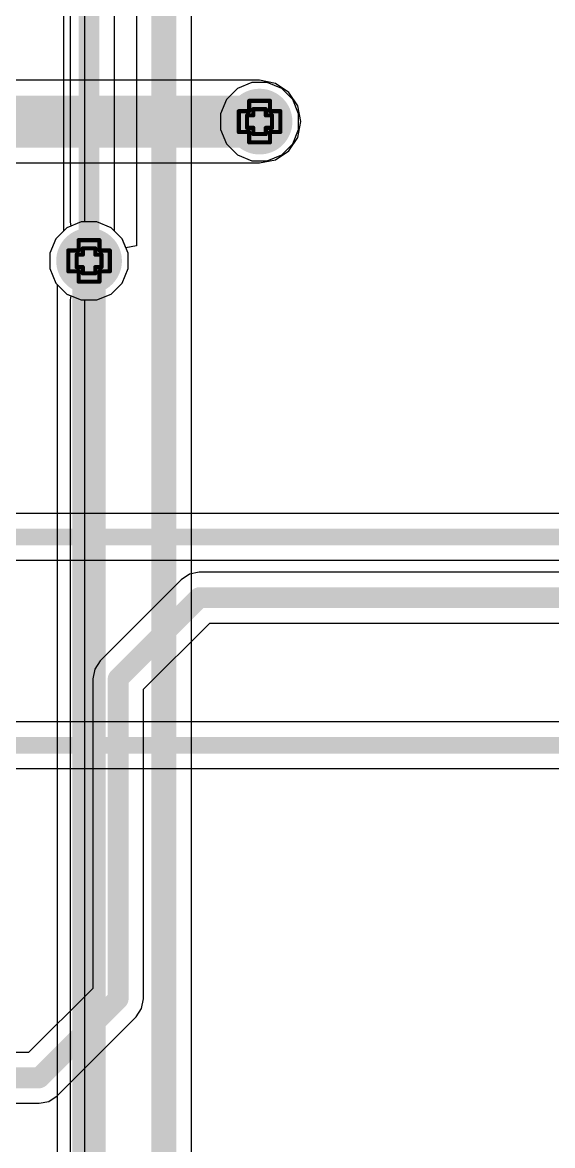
# Model space of a CAD drawing. Header units: inches. Extents: x -0.1 to 17.9, y -0.8 to 4.8.
# Drawn here: x 0.219 to 0.474, y 2.357 to 2.898 of the extents above; entities that cross this region are included whole.
import ezdxf

# ---------------------------------------------------------------- set-up
doc = ezdxf.new("R2010")
doc.units = ezdxf.units.IN
doc.header["$MEASUREMENT"] = 0
for name, color, linetype in [('Bottom Layer 1', 5, 'Continuous'), ('Bottom Solder', 6, 'Continuous'), ('Drill Drawing', 1, 'Continuous'), ('GND+Signal', 16, 'Continuous'), ('PWR+Signal', 76, 'Continuous'), ('Top Layer 1', 1, 'Continuous'), ('Top Solder', 216, 'Continuous'), ('Via Holes', 16, 'Continuous')]:
    doc.layers.add(name, color=color, linetype=linetype)

msp = doc.modelspace()

# ---------------------------------------------------------------- hatches: boundary and pattern name
at = {"layer": 'Bottom Layer 1'}
h = msp.add_hatch(color=5, dxfattribs=at)
edge = h.paths.add_edge_path()
edge.add_arc((0.333, 2.85), 0.01181, 0, 360)
h = msp.add_hatch(color=5, dxfattribs=at)
edge = h.paths.add_edge_path()
edge.add_arc((0.251, 2.783), 0.01181, 0, 360)
at = {"layer": 'Bottom Solder'}
h = msp.add_hatch(color=6, dxfattribs=at)
edge = h.paths.add_edge_path()
edge.add_arc((0.333, 2.85), 0.01581, 0, 360)
h = msp.add_hatch(color=6, dxfattribs=at)
edge = h.paths.add_edge_path()
edge.add_arc((0.251, 2.783), 0.01581, 0, 360)
at = {"layer": 'GND+Signal'}
h = msp.add_hatch(color=16, dxfattribs=at)
edge = h.paths.add_edge_path()
edge.add_arc((0.333, 2.85), 0.01181, 0, 360)
h = msp.add_hatch(color=16, dxfattribs=at)
edge = h.paths.add_edge_path()
edge.add_arc((0.251, 2.783), 0.01181, 0, 360)
at = {"layer": 'PWR+Signal'}
h = msp.add_hatch(color=76, dxfattribs=at)
edge = h.paths.add_edge_path()
edge.add_arc((0.333, 2.85), 0.01181, 0, 360)
h = msp.add_hatch(color=76, dxfattribs=at)
edge = h.paths.add_edge_path()
edge.add_arc((0.251, 2.783), 0.01181, 0, 360)
at = {"layer": 'Top Layer 1'}
h = msp.add_hatch(color=1, dxfattribs=at)
edge = h.paths.add_edge_path()
edge.add_arc((0.333, 2.85), 0.01181, 0, 360)
h = msp.add_hatch(color=1, dxfattribs=at)
edge = h.paths.add_edge_path()
edge.add_arc((0.251, 2.783), 0.01181, 0, 360)
at = {"layer": 'Top Solder'}
h = msp.add_hatch(color=216, dxfattribs=at)
edge = h.paths.add_edge_path()
edge.add_arc((0.333, 2.85), 0.01581, 0, 360)
at = {"layer": 'Via Holes'}
h = msp.add_hatch(color=7, dxfattribs=at)
edge = h.paths.add_edge_path()
edge.add_arc((0.333, 2.85), 0.00591, 0, 360)
h = msp.add_hatch(color=7, dxfattribs=at)
edge = h.paths.add_edge_path()
edge.add_arc((0.251, 2.783), 0.00591, 0, 360)

# ---------------------------------------------------------------- linework, layer by layer
at = {"layer": 'Bottom Layer 1'}
for p, q in [((0.333, 2.86988), (0.20707, 2.86988)), ((0.34061, 2.86837), (0.333, 2.86988)), ((0.34706, 2.86406), (0.34061, 2.86837)), ((0.35137, 2.85761), (0.34706, 2.86406)), ((0.35288, 2.85), (0.35137, 2.85761)), ((0.35137, 2.84239), (0.35288, 2.85)), ((0.34706, 2.83594), (0.35137, 2.84239)), ((0.333, 2.83012), (0.34061, 2.83163)), ((0.34061, 2.83163), (0.34706, 2.83594)), ((0.20707, 2.83012), (0.333, 2.83012)), ((0.24034, 2.79895), (0.23505, 2.79366)), ((0.24726, 2.80181), (0.24034, 2.79895)), ((0.25474, 2.80181), (0.24726, 2.80181)), ((0.26166, 2.79895), (0.25474, 2.80181)), ((0.26695, 2.79366), (0.26166, 2.79895)), ((0.23505, 2.79366), (0.23219, 2.78674)), ((0.26981, 2.78674), (0.26695, 2.79366)), ((0.23219, 2.78674), (0.23219, 2.77926)), ((0.26981, 2.77926), (0.26981, 2.78674)), ((0.23219, 2.77926), (0.23505, 2.77234)), ((0.26695, 2.77234), (0.26981, 2.77926)), ((0.23505, 2.77234), (0.24034, 2.76705)), ((0.26166, 2.76705), (0.26695, 2.77234)), ((0.24034, 2.76705), (0.24726, 2.76419)), ((0.25474, 2.76419), (0.26166, 2.76705)), ((0.24726, 2.76419), (0.25474, 2.76419)), ((0.74435, 2.56122), (0.21, 2.56122)), ((0.21, 2.53878), (0.749, 2.53878))]:
    msp.add_line(p, q, dxfattribs=at)
for points in [[(0.165, 2.85, 0.025, 0.025, 0), (0.333, 2.85, 0.025, 0.025, 0)], [(0.165, 2.55, 0.008, 0.008, 0), (0.749, 2.55, 0.008, 0.008, 0)]]:
    msp.add_lwpolyline(points, format="xyseb", dxfattribs=at)
msp.add_lwpolyline([(0.32675, 2.85, 0.0125, 0.0125, 1), (0.33925, 2.85, 0.0125, 0.0125, 1)], format="xyseb", close=True, dxfattribs=at)
at = {"layer": 'Drill Drawing'}
for points in [[(0.328, 2.855, 0.002, 0.002, 0), (0.328, 2.86, 0.002, 0.002, 0)], [(0.328, 2.86, 0.002, 0.002, 0), (0.338, 2.86, 0.002, 0.002, 0)], [(0.338, 2.855, 0.002, 0.002, 0), (0.338, 2.86, 0.002, 0.002, 0)], [(0.323, 2.845, 0.002, 0.002, 0), (0.323, 2.855, 0.002, 0.002, 0)], [(0.323, 2.855, 0.002, 0.002, 0), (0.328, 2.855, 0.002, 0.002, 0)], [(0.327, 2.847, 0.002, 0.002, 0), (0.327, 2.853, 0.002, 0.002, 0)], [(0.327, 2.853, 0.002, 0.002, 0), (0.33, 2.853, 0.002, 0.002, 0)], [(0.33, 2.853, 0.002, 0.002, 0), (0.33, 2.856, 0.002, 0.002, 0)], [(0.33, 2.856, 0.002, 0.002, 0), (0.336, 2.856, 0.002, 0.002, 0)], [(0.336, 2.853, 0.002, 0.002, 0), (0.336, 2.856, 0.002, 0.002, 0)], [(0.336, 2.853, 0.002, 0.002, 0), (0.339, 2.853, 0.002, 0.002, 0)], [(0.338, 2.855, 0.002, 0.002, 0), (0.343, 2.855, 0.002, 0.002, 0)], [(0.339, 2.847, 0.002, 0.002, 0), (0.339, 2.853, 0.002, 0.002, 0)], [(0.343, 2.845, 0.002, 0.002, 0), (0.343, 2.855, 0.002, 0.002, 0)], [(0.327, 2.847, 0.002, 0.002, 0), (0.33, 2.847, 0.002, 0.002, 0)], [(0.33, 2.844, 0.002, 0.002, 0), (0.33, 2.847, 0.002, 0.002, 0)], [(0.336, 2.847, 0.002, 0.002, 0), (0.339, 2.847, 0.002, 0.002, 0)], [(0.336, 2.844, 0.002, 0.002, 0), (0.336, 2.847, 0.002, 0.002, 0)], [(0.323, 2.845, 0.002, 0.002, 0), (0.328, 2.845, 0.002, 0.002, 0)], [(0.328, 2.84, 0.002, 0.002, 0), (0.328, 2.845, 0.002, 0.002, 0)], [(0.33, 2.844, 0.002, 0.002, 0), (0.336, 2.844, 0.002, 0.002, 0)], [(0.338, 2.845, 0.002, 0.002, 0), (0.343, 2.845, 0.002, 0.002, 0)], [(0.338, 2.84, 0.002, 0.002, 0), (0.338, 2.845, 0.002, 0.002, 0)], [(0.328, 2.84, 0.002, 0.002, 0), (0.338, 2.84, 0.002, 0.002, 0)], [(0.246, 2.788, 0.002, 0.002, 0), (0.246, 2.793, 0.002, 0.002, 0)], [(0.246, 2.793, 0.002, 0.002, 0), (0.256, 2.793, 0.002, 0.002, 0)], [(0.256, 2.788, 0.002, 0.002, 0), (0.256, 2.793, 0.002, 0.002, 0)], [(0.241, 2.778, 0.002, 0.002, 0), (0.241, 2.788, 0.002, 0.002, 0)], [(0.241, 2.788, 0.002, 0.002, 0), (0.246, 2.788, 0.002, 0.002, 0)], [(0.248, 2.786, 0.002, 0.002, 0), (0.248, 2.789, 0.002, 0.002, 0)], [(0.248, 2.789, 0.002, 0.002, 0), (0.254, 2.789, 0.002, 0.002, 0)], [(0.254, 2.786, 0.002, 0.002, 0), (0.254, 2.789, 0.002, 0.002, 0)], [(0.256, 2.788, 0.002, 0.002, 0), (0.261, 2.788, 0.002, 0.002, 0)], [(0.261, 2.778, 0.002, 0.002, 0), (0.261, 2.788, 0.002, 0.002, 0)], [(0.245, 2.78, 0.002, 0.002, 0), (0.245, 2.786, 0.002, 0.002, 0)], [(0.245, 2.786, 0.002, 0.002, 0), (0.248, 2.786, 0.002, 0.002, 0)], [(0.254, 2.786, 0.002, 0.002, 0), (0.257, 2.786, 0.002, 0.002, 0)], [(0.257, 2.78, 0.002, 0.002, 0), (0.257, 2.786, 0.002, 0.002, 0)], [(0.241, 2.778, 0.002, 0.002, 0), (0.246, 2.778, 0.002, 0.002, 0)], [(0.245, 2.78, 0.002, 0.002, 0), (0.248, 2.78, 0.002, 0.002, 0)], [(0.246, 2.773, 0.002, 0.002, 0), (0.246, 2.778, 0.002, 0.002, 0)], [(0.248, 2.777, 0.002, 0.002, 0), (0.248, 2.78, 0.002, 0.002, 0)], [(0.248, 2.777, 0.002, 0.002, 0), (0.254, 2.777, 0.002, 0.002, 0)], [(0.254, 2.78, 0.002, 0.002, 0), (0.257, 2.78, 0.002, 0.002, 0)], [(0.254, 2.777, 0.002, 0.002, 0), (0.254, 2.78, 0.002, 0.002, 0)], [(0.256, 2.778, 0.002, 0.002, 0), (0.261, 2.778, 0.002, 0.002, 0)], [(0.256, 2.773, 0.002, 0.002, 0), (0.256, 2.778, 0.002, 0.002, 0)], [(0.246, 2.773, 0.002, 0.002, 0), (0.256, 2.773, 0.002, 0.002, 0)]]:
    msp.add_lwpolyline(points, format="xyseb", dxfattribs=at)
for points in [[(0.3275, 2.86, 0.001, 0.001, 1), (0.3285, 2.86, 0.001, 0.001, 1)], [(0.3275, 2.86, 0.001, 0.001, 1), (0.3285, 2.86, 0.001, 0.001, 1)], [(0.3375, 2.86, 0.001, 0.001, 1), (0.3385, 2.86, 0.001, 0.001, 1)], [(0.3375, 2.86, 0.001, 0.001, 1), (0.3385, 2.86, 0.001, 0.001, 1)], [(0.3225, 2.855, 0.001, 0.001, 1), (0.3235, 2.855, 0.001, 0.001, 1)], [(0.3225, 2.855, 0.001, 0.001, 1), (0.3235, 2.855, 0.001, 0.001, 1)], [(0.3265, 2.853, 0.001, 0.001, 1), (0.3275, 2.853, 0.001, 0.001, 1)], [(0.3265, 2.853, 0.001, 0.001, 1), (0.3275, 2.853, 0.001, 0.001, 1)], [(0.3275, 2.855, 0.001, 0.001, 1), (0.3285, 2.855, 0.001, 0.001, 1)], [(0.3275, 2.855, 0.001, 0.001, 1), (0.3285, 2.855, 0.001, 0.001, 1)], [(0.3295, 2.856, 0.001, 0.001, 1), (0.3305, 2.856, 0.001, 0.001, 1)], [(0.3295, 2.856, 0.001, 0.001, 1), (0.3305, 2.856, 0.001, 0.001, 1)], [(0.3295, 2.853, 0.001, 0.001, 1), (0.3305, 2.853, 0.001, 0.001, 1)], [(0.3295, 2.853, 0.001, 0.001, 1), (0.3305, 2.853, 0.001, 0.001, 1)], [(0.3355, 2.856, 0.001, 0.001, 1), (0.3365, 2.856, 0.001, 0.001, 1)], [(0.3355, 2.856, 0.001, 0.001, 1), (0.3365, 2.856, 0.001, 0.001, 1)], [(0.3355, 2.853, 0.001, 0.001, 1), (0.3365, 2.853, 0.001, 0.001, 1)], [(0.3355, 2.853, 0.001, 0.001, 1), (0.3365, 2.853, 0.001, 0.001, 1)], [(0.3375, 2.855, 0.001, 0.001, 1), (0.3385, 2.855, 0.001, 0.001, 1)], [(0.3375, 2.855, 0.001, 0.001, 1), (0.3385, 2.855, 0.001, 0.001, 1)], [(0.3385, 2.853, 0.001, 0.001, 1), (0.3395, 2.853, 0.001, 0.001, 1)], [(0.3385, 2.853, 0.001, 0.001, 1), (0.3395, 2.853, 0.001, 0.001, 1)], [(0.3425, 2.855, 0.001, 0.001, 1), (0.3435, 2.855, 0.001, 0.001, 1)], [(0.3425, 2.855, 0.001, 0.001, 1), (0.3435, 2.855, 0.001, 0.001, 1)], [(0.3265, 2.847, 0.001, 0.001, 1), (0.3275, 2.847, 0.001, 0.001, 1)], [(0.3265, 2.847, 0.001, 0.001, 1), (0.3275, 2.847, 0.001, 0.001, 1)], [(0.3295, 2.847, 0.001, 0.001, 1), (0.3305, 2.847, 0.001, 0.001, 1)], [(0.3295, 2.847, 0.001, 0.001, 1), (0.3305, 2.847, 0.001, 0.001, 1)], [(0.3355, 2.847, 0.001, 0.001, 1), (0.3365, 2.847, 0.001, 0.001, 1)], [(0.3355, 2.847, 0.001, 0.001, 1), (0.3365, 2.847, 0.001, 0.001, 1)], [(0.3385, 2.847, 0.001, 0.001, 1), (0.3395, 2.847, 0.001, 0.001, 1)], [(0.3385, 2.847, 0.001, 0.001, 1), (0.3395, 2.847, 0.001, 0.001, 1)], [(0.3225, 2.845, 0.001, 0.001, 1), (0.3235, 2.845, 0.001, 0.001, 1)], [(0.3225, 2.845, 0.001, 0.001, 1), (0.3235, 2.845, 0.001, 0.001, 1)], [(0.3275, 2.845, 0.001, 0.001, 1), (0.3285, 2.845, 0.001, 0.001, 1)], [(0.3275, 2.845, 0.001, 0.001, 1), (0.3285, 2.845, 0.001, 0.001, 1)], [(0.3295, 2.844, 0.001, 0.001, 1), (0.3305, 2.844, 0.001, 0.001, 1)], [(0.3295, 2.844, 0.001, 0.001, 1), (0.3305, 2.844, 0.001, 0.001, 1)], [(0.3355, 2.844, 0.001, 0.001, 1), (0.3365, 2.844, 0.001, 0.001, 1)], [(0.3355, 2.844, 0.001, 0.001, 1), (0.3365, 2.844, 0.001, 0.001, 1)], [(0.3375, 2.845, 0.001, 0.001, 1), (0.3385, 2.845, 0.001, 0.001, 1)], [(0.3375, 2.845, 0.001, 0.001, 1), (0.3385, 2.845, 0.001, 0.001, 1)], [(0.3425, 2.845, 0.001, 0.001, 1), (0.3435, 2.845, 0.001, 0.001, 1)], [(0.3425, 2.845, 0.001, 0.001, 1), (0.3435, 2.845, 0.001, 0.001, 1)], [(0.3275, 2.84, 0.001, 0.001, 1), (0.3285, 2.84, 0.001, 0.001, 1)], [(0.3275, 2.84, 0.001, 0.001, 1), (0.3285, 2.84, 0.001, 0.001, 1)], [(0.3375, 2.84, 0.001, 0.001, 1), (0.3385, 2.84, 0.001, 0.001, 1)], [(0.3375, 2.84, 0.001, 0.001, 1), (0.3385, 2.84, 0.001, 0.001, 1)], [(0.2455, 2.793, 0.001, 0.001, 1), (0.2465, 2.793, 0.001, 0.001, 1)], [(0.2455, 2.793, 0.001, 0.001, 1), (0.2465, 2.793, 0.001, 0.001, 1)], [(0.2555, 2.793, 0.001, 0.001, 1), (0.2565, 2.793, 0.001, 0.001, 1)], [(0.2555, 2.793, 0.001, 0.001, 1), (0.2565, 2.793, 0.001, 0.001, 1)], [(0.2405, 2.788, 0.001, 0.001, 1), (0.2415, 2.788, 0.001, 0.001, 1)], [(0.2405, 2.788, 0.001, 0.001, 1), (0.2415, 2.788, 0.001, 0.001, 1)], [(0.2455, 2.788, 0.001, 0.001, 1), (0.2465, 2.788, 0.001, 0.001, 1)], [(0.2455, 2.788, 0.001, 0.001, 1), (0.2465, 2.788, 0.001, 0.001, 1)], [(0.2475, 2.789, 0.001, 0.001, 1), (0.2485, 2.789, 0.001, 0.001, 1)], [(0.2475, 2.789, 0.001, 0.001, 1), (0.2485, 2.789, 0.001, 0.001, 1)], [(0.2535, 2.789, 0.001, 0.001, 1), (0.2545, 2.789, 0.001, 0.001, 1)], [(0.2535, 2.789, 0.001, 0.001, 1), (0.2545, 2.789, 0.001, 0.001, 1)], [(0.2555, 2.788, 0.001, 0.001, 1), (0.2565, 2.788, 0.001, 0.001, 1)], [(0.2555, 2.788, 0.001, 0.001, 1), (0.2565, 2.788, 0.001, 0.001, 1)], [(0.2605, 2.788, 0.001, 0.001, 1), (0.2615, 2.788, 0.001, 0.001, 1)], [(0.2605, 2.788, 0.001, 0.001, 1), (0.2615, 2.788, 0.001, 0.001, 1)], [(0.2445, 2.786, 0.001, 0.001, 1), (0.2455, 2.786, 0.001, 0.001, 1)], [(0.2445, 2.786, 0.001, 0.001, 1), (0.2455, 2.786, 0.001, 0.001, 1)], [(0.2475, 2.786, 0.001, 0.001, 1), (0.2485, 2.786, 0.001, 0.001, 1)], [(0.2475, 2.786, 0.001, 0.001, 1), (0.2485, 2.786, 0.001, 0.001, 1)], [(0.2535, 2.786, 0.001, 0.001, 1), (0.2545, 2.786, 0.001, 0.001, 1)], [(0.2535, 2.786, 0.001, 0.001, 1), (0.2545, 2.786, 0.001, 0.001, 1)], [(0.2565, 2.786, 0.001, 0.001, 1), (0.2575, 2.786, 0.001, 0.001, 1)], [(0.2565, 2.786, 0.001, 0.001, 1), (0.2575, 2.786, 0.001, 0.001, 1)], [(0.2405, 2.778, 0.001, 0.001, 1), (0.2415, 2.778, 0.001, 0.001, 1)], [(0.2405, 2.778, 0.001, 0.001, 1), (0.2415, 2.778, 0.001, 0.001, 1)], [(0.2445, 2.78, 0.001, 0.001, 1), (0.2455, 2.78, 0.001, 0.001, 1)], [(0.2445, 2.78, 0.001, 0.001, 1), (0.2455, 2.78, 0.001, 0.001, 1)], [(0.2455, 2.778, 0.001, 0.001, 1), (0.2465, 2.778, 0.001, 0.001, 1)], [(0.2455, 2.778, 0.001, 0.001, 1), (0.2465, 2.778, 0.001, 0.001, 1)], [(0.2475, 2.78, 0.001, 0.001, 1), (0.2485, 2.78, 0.001, 0.001, 1)], [(0.2475, 2.78, 0.001, 0.001, 1), (0.2485, 2.78, 0.001, 0.001, 1)], [(0.2475, 2.777, 0.001, 0.001, 1), (0.2485, 2.777, 0.001, 0.001, 1)], [(0.2475, 2.777, 0.001, 0.001, 1), (0.2485, 2.777, 0.001, 0.001, 1)], [(0.2535, 2.78, 0.001, 0.001, 1), (0.2545, 2.78, 0.001, 0.001, 1)], [(0.2535, 2.78, 0.001, 0.001, 1), (0.2545, 2.78, 0.001, 0.001, 1)], [(0.2535, 2.777, 0.001, 0.001, 1), (0.2545, 2.777, 0.001, 0.001, 1)], [(0.2535, 2.777, 0.001, 0.001, 1), (0.2545, 2.777, 0.001, 0.001, 1)], [(0.2555, 2.778, 0.001, 0.001, 1), (0.2565, 2.778, 0.001, 0.001, 1)], [(0.2555, 2.778, 0.001, 0.001, 1), (0.2565, 2.778, 0.001, 0.001, 1)], [(0.2565, 2.78, 0.001, 0.001, 1), (0.2575, 2.78, 0.001, 0.001, 1)], [(0.2565, 2.78, 0.001, 0.001, 1), (0.2575, 2.78, 0.001, 0.001, 1)], [(0.2605, 2.778, 0.001, 0.001, 1), (0.2615, 2.778, 0.001, 0.001, 1)], [(0.2605, 2.778, 0.001, 0.001, 1), (0.2615, 2.778, 0.001, 0.001, 1)], [(0.2455, 2.773, 0.001, 0.001, 1), (0.2465, 2.773, 0.001, 0.001, 1)], [(0.2455, 2.773, 0.001, 0.001, 1), (0.2465, 2.773, 0.001, 0.001, 1)], [(0.2555, 2.773, 0.001, 0.001, 1), (0.2565, 2.773, 0.001, 0.001, 1)], [(0.2555, 2.773, 0.001, 0.001, 1), (0.2565, 2.773, 0.001, 0.001, 1)]]:
    msp.add_lwpolyline(points, format="xyseb", close=True, dxfattribs=at)
at = {"layer": 'GND+Signal'}
for p, q in [((0.23876, 2.96593), (0.23876, 2.79737)), ((0.26324, 2.79737), (0.26324, 2.971)), ((0.32926, 2.86881), (0.32234, 2.86595)), ((0.33674, 2.86881), (0.32926, 2.86881)), ((0.34366, 2.86595), (0.33674, 2.86881)), ((0.32234, 2.86595), (0.31705, 2.86066)), ((0.34895, 2.86066), (0.34366, 2.86595)), ((0.31705, 2.86066), (0.31419, 2.85374)), ((0.35181, 2.85374), (0.34895, 2.86066)), ((0.31419, 2.85374), (0.31419, 2.84626)), ((0.35181, 2.84626), (0.35181, 2.85374)), ((0.31419, 2.84626), (0.31705, 2.83934)), ((0.34895, 2.83934), (0.35181, 2.84626)), ((0.31705, 2.83934), (0.32234, 2.83405)), ((0.34366, 2.83405), (0.34895, 2.83934)), ((0.32234, 2.83405), (0.32926, 2.83119)), ((0.32926, 2.83119), (0.33674, 2.83119)), ((0.33674, 2.83119), (0.34366, 2.83405)), ((0.23505, 2.79366), (0.23219, 2.78674)), ((0.23876, 2.79737), (0.23505, 2.79366)), ((0.26695, 2.79366), (0.26324, 2.79737)), ((0.26981, 2.78674), (0.26695, 2.79366)), ((0.23219, 2.78674), (0.23219, 2.77926)), ((0.26981, 2.77926), (0.26981, 2.78674)), ((0.23219, 2.77926), (0.23505, 2.77234)), ((0.26695, 2.77234), (0.26981, 2.77926)), ((0.23505, 2.77234), (0.24034, 2.76705)), ((0.26166, 2.76705), (0.26695, 2.77234)), ((0.24034, 2.76705), (0.24726, 2.76419)), ((0.25474, 2.76419), (0.26166, 2.76705)), ((0.24726, 2.76419), (0.25474, 2.76419)), ((1.08486, 2.66146), (0.20994, 2.66146)), ((0.21007, 2.63903), (1.08008, 2.63903)), ((0.29932, 2.6323), (0.29535, 2.62965)), ((0.304, 2.63324), (0.29932, 2.6323)), ((1.07793, 2.63324), (0.304, 2.63324)), ((0.29535, 2.62965), (0.25635, 2.59065)), ((0.27724, 2.57693), (0.30907, 2.60876)), ((0.30907, 2.60876), (1.05667, 2.60876)), ((0.25635, 2.59065), (0.2537, 2.58668)), ((0.2537, 2.58668), (0.25276, 2.582)), ((0.25276, 2.582), (0.25276, 2.43307)), ((0.27724, 2.428), (0.27724, 2.57693)), ((0.25276, 2.43307), (0.22193, 2.40224)), ((0.2763, 2.42332), (0.27724, 2.428)), ((0.27365, 2.41935), (0.2763, 2.42332)), ((0.23565, 2.38135), (0.27365, 2.41935)), ((0.22193, 2.40224), (0.18455, 2.40224)), ((0.041, 2.37776), (0.227, 2.37776)), ((0.227, 2.37776), (0.23168, 2.3787)), ((0.23168, 2.3787), (0.23565, 2.38135))]:
    msp.add_line(p, q, dxfattribs=at)
for points in [[(0.251, 2.783, 0.01, 0.01, 0), (0.251, 2.971, 0.01, 0.01, 0)], [(0.251, 2.782, 0.01, 0.01, 0), (0.251, 2.783, 0.01, 0.01, 0)], [(0.16524, 2.65024, 0.008, 0.008, 0), (1.101, 2.65024, 0.008, 0.008, 0)], [(0.265, 2.582, 0.01, 0.01, 0), (0.304, 2.621, 0.01, 0.01, 0)], [(0.304, 2.621, 0.01, 0.01, 0), (1.329, 2.621, 0.01, 0.01, 0)], [(0.265, 2.428, 0.01, 0.01, 0), (0.265, 2.582, 0.01, 0.01, 0)], [(0.227, 2.39, 0.01, 0.01, 0), (0.265, 2.428, 0.01, 0.01, 0)], [(0.041, 2.39, 0.01, 0.01, 0), (0.227, 2.39, 0.01, 0.01, 0)]]:
    msp.add_lwpolyline(points, format="xyseb", dxfattribs=at)
for points in [[(0.2485, 2.783, 0.005, 0.005, 1), (0.2535, 2.783, 0.005, 0.005, 1)], [(0.2485, 2.783, 0.005, 0.005, 1), (0.2535, 2.783, 0.005, 0.005, 1)], [(0.2485, 2.782, 0.005, 0.005, 1), (0.2535, 2.782, 0.005, 0.005, 1)], [(0.3015, 2.621, 0.005, 0.005, 1), (0.3065, 2.621, 0.005, 0.005, 1)], [(0.3015, 2.621, 0.005, 0.005, 1), (0.3065, 2.621, 0.005, 0.005, 1)], [(0.2625, 2.582, 0.005, 0.005, 1), (0.2675, 2.582, 0.005, 0.005, 1)], [(0.2625, 2.582, 0.005, 0.005, 1), (0.2675, 2.582, 0.005, 0.005, 1)], [(0.2625, 2.428, 0.005, 0.005, 1), (0.2675, 2.428, 0.005, 0.005, 1)], [(0.2625, 2.428, 0.005, 0.005, 1), (0.2675, 2.428, 0.005, 0.005, 1)], [(0.2245, 2.39, 0.005, 0.005, 1), (0.2295, 2.39, 0.005, 0.005, 1)], [(0.2245, 2.39, 0.005, 0.005, 1), (0.2295, 2.39, 0.005, 0.005, 1)]]:
    msp.add_lwpolyline(points, format="xyseb", close=True, dxfattribs=at)
at = {"layer": 'PWR+Signal'}
for p, q in [((0.24186, 3.545), (0.24186, 2.80181)), ((0.249, 2.80181), (0.249, 3.545)), ((0.24034, 2.79895), (0.23505, 2.79366)), ((0.24227, 2.79975), (0.24034, 2.79895)), ((0.24186, 2.80181), (0.24227, 2.79975)), ((0.25474, 2.80181), (0.249, 2.80181)), ((0.26166, 2.79895), (0.25474, 2.80181)), ((0.26695, 2.79366), (0.26166, 2.79895)), ((0.23505, 2.79366), (0.23219, 2.78674)), ((0.26981, 2.78674), (0.26695, 2.79366)), ((0.23219, 2.78674), (0.23219, 2.77926)), ((0.26981, 2.77926), (0.26981, 2.78674)), ((0.23219, 2.77926), (0.23505, 2.77234)), ((0.26695, 2.77234), (0.26981, 2.77926)), ((0.23505, 2.77234), (0.24034, 2.76705)), ((0.26166, 2.76705), (0.26695, 2.77234)), ((0.24034, 2.76705), (0.24227, 2.76625)), ((0.24227, 2.76625), (0.24186, 2.76419)), ((0.25474, 2.76419), (0.26166, 2.76705)), ((0.24186, 2.76419), (0.24186, 1.67267)), ((0.249, 1.67267), (0.249, 2.76419)), ((0.249, 2.76419), (0.25474, 2.76419))]:
    msp.add_line(p, q, dxfattribs=at)
at = {"layer": 'Top Layer 1'}
for p, q in [((0.30025, 2.35249), (0.30025, 2.965)), ((0.27375, 2.95951), (0.27375, 2.79031)), ((0.32926, 2.86881), (0.32234, 2.86595)), ((0.33674, 2.86881), (0.32926, 2.86881)), ((0.34366, 2.86595), (0.33674, 2.86881)), ((0.32234, 2.86595), (0.31705, 2.86066)), ((0.34895, 2.86066), (0.34366, 2.86595)), ((0.31705, 2.86066), (0.31419, 2.85374)), ((0.35181, 2.85374), (0.34895, 2.86066)), ((0.31419, 2.85374), (0.31419, 2.84626)), ((0.35181, 2.84626), (0.35181, 2.85374)), ((0.31419, 2.84626), (0.31705, 2.83934)), ((0.34895, 2.83934), (0.35181, 2.84626)), ((0.31705, 2.83934), (0.32234, 2.83405)), ((0.34366, 2.83405), (0.34895, 2.83934)), ((0.32234, 2.83405), (0.32926, 2.83119)), ((0.32926, 2.83119), (0.33674, 2.83119)), ((0.33674, 2.83119), (0.34366, 2.83405)), ((0.24034, 2.79895), (0.23505, 2.79366)), ((0.24726, 2.80181), (0.24034, 2.79895)), ((0.25474, 2.80181), (0.24726, 2.80181)), ((0.26166, 2.79895), (0.25474, 2.80181)), ((0.26695, 2.79366), (0.26166, 2.79895)), ((0.23505, 2.79366), (0.23219, 2.78674)), ((0.26875, 2.78931), (0.26695, 2.79366)), ((0.27375, 2.79031), (0.26875, 2.78931)), ((0.23219, 2.78674), (0.23219, 2.77926)), ((0.23219, 2.77926), (0.23505, 2.77234)), ((0.23505, 2.77234), (0.23571, 2.77169)), ((0.23571, 2.77169), (0.23571, 2.347))]:
    msp.add_line(p, q, dxfattribs=at)
for points in [[(0.287, 2.347, 0.012, 0.012, 0), (0.287, 2.965, 0.012, 0.012, 0)], [(0.251, 2.783, 0.016, 0.016, 0), (0.251, 2.785, 0.016, 0.016, 0)], [(0.251, 2.347, 0.016, 0.016, 0), (0.251, 2.783, 0.016, 0.016, 0)]]:
    msp.add_lwpolyline(points, format="xyseb", dxfattribs=at)
for points in [[(0.247, 2.785, 0.008, 0.008, 1), (0.255, 2.785, 0.008, 0.008, 1)], [(0.247, 2.783, 0.008, 0.008, 1), (0.255, 2.783, 0.008, 0.008, 1)], [(0.247, 2.783, 0.008, 0.008, 1), (0.255, 2.783, 0.008, 0.008, 1)]]:
    msp.add_lwpolyline(points, format="xyseb", close=True, dxfattribs=at)

doc.saveas('drawing.dxf')
